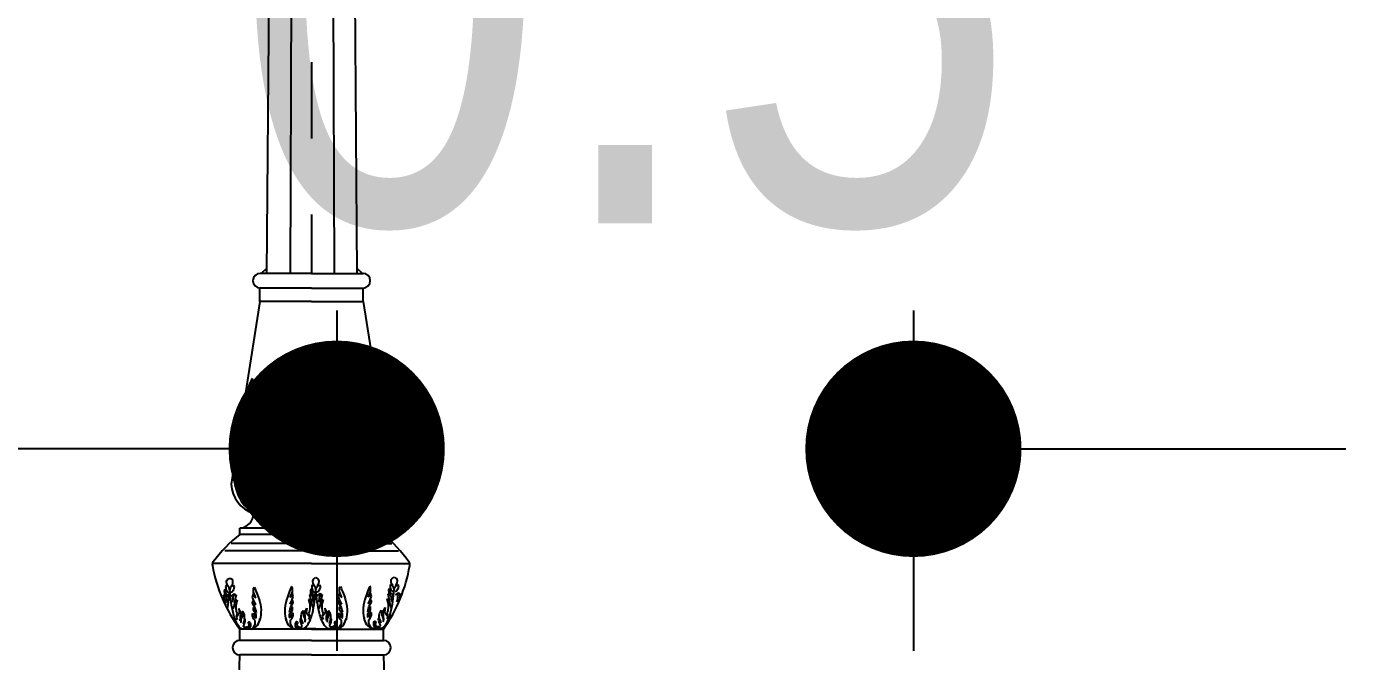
# Model space of a CAD drawing. Header units: metres. Extents: x 563371 to 571261, y 2062953 to 2068466.
# Drawn here: x 569044.029 to 569048.667, y 2065868.882 to 2065871.081 of the extents above; entities that cross this region are included whole.
import ezdxf

# ---------------------------------------------------------------- set-up
doc = ezdxf.new("R2010")
doc.units = ezdxf.units.M
doc.linetypes.add('CENTER2', pattern=[1.125, 0.75, -0.125, 0.125, -0.125])
doc.layers.get('0').update_dxf_attribs({"linetype": 'CONTINUOUS'})
doc.layers.get('DEFPOINTS').update_dxf_attribs({"linetype": 'CONTINUOUS'})
for name, color, linetype in [('Den', 7, 'CONTINUOUS'), ('ghichieudai', 7, 'CONTINUOUS'), ('MATCATDUONG', 8, 'CONTINUOUS')]:
    doc.layers.add(name, color=color, linetype=linetype)
doc.styles.add('ktcn', font='VHARIAL.ttf', dxfattribs={"width": 0.8})
doc.dimstyles.new('a', dxfattribs={"dimtxt": 1.75, "dimasz": 0.75, "dimexe": 0.7, "dimexo": 0, "dimgap": 0.75, "dimtad": 1, "dimzin": 0, "dimdsep": 46, "dimtxsty": 'ktcn', "dimblk": 'DOT', "dimcen": 0, "dimazin": 0, "dimtfac": 1, "dimtix": 1, "dimtofl": 0, "dimtmove": 0, "dimatfit": 3, "dimfxl": 1, "dimtolj": 1, "dimtzin": 0, "dimarcsym": 0})

# ---------------------------------------------------------------- blocks, each defined once
blk = doc.blocks.new('den2')
at = {"layer": 'Den', "color": 7}
for p, q in [((-0.451, 52.896), (-0.749, 18.16)), ((0.492, 52.861), (0.738, 18.16)), ((-0.005, 18.16), (-0.85, 18.16)), ((-0.748, 18.238), (-0.836, 18.16)), ((-0.005, 18.16), (0.84, 18.16)), ((0.738, 18.244), (0.834, 18.16)), ((-0.854, 17.696), (-0.854, 17.92)), ((0.844, 17.696), (0.844, 17.92)), ((-0.854, 17.696), (-1.328, 14.698)), ((0.844, 17.696), (1.317, 14.698)), ((-1.187, 13.873), (-1.187, 13.978)), ((1.177, 13.873), (1.177, 13.978)), ((-1.187, 12.133), (-1.187, 12.318)), ((1.177, 12.133), (1.177, 12.318))]:
    blk.add_line(p, q, dxfattribs=at)
at = {"layer": 'Den', "color": 8}
for p, q in [((-0.24, 52.868), (-0.359, 18.16)), ((0.227, 52.881), (0.365, 18.16)), ((-0.005, 17.92), (-0.854, 17.92)), ((-0.005, 17.92), (-0.85, 17.92)), ((-0.005, 17.92), (0.844, 17.92)), ((-0.005, 17.696), (-0.854, 17.696)), ((-0.005, 17.696), (0.844, 17.696)), ((-0.005, 14.22), (-0.963, 14.22)), ((-0.005, 14.22), (0.952, 14.22)), ((-0.005, 14.22), (0.952, 14.22)), ((-0.005, 13.978), (-1.187, 13.978)), ((-0.005, 13.873), (-1.187, 13.873)), ((-0.005, 13.978), (1.177, 13.978)), ((-0.005, 13.873), (1.177, 13.873)), ((-0.005, 13.723), (-1.326, 13.723)), ((-0.005, 13.723), (1.316, 13.723)), ((-0.005, 13.601), (-1.432, 13.601)), ((-0.005, 13.601), (1.421, 13.601)), ((-0.005, 13.398), (-1.636, 13.398)), ((-0.005, 13.398), (1.607, 13.398)), ((-1.41, 13.038), (-1.419, 13.015)), ((-1.419, 13.015), (-1.417, 13)), ((-1.417, 13), (-1.417, 12.984)), ((-1.417, 12.984), (-1.41, 12.965)), ((-1.389, 13.029), (-1.41, 13.038)), ((-1.403, 13.1), (-1.397, 13.117)), ((-1.397, 13.061), (-1.403, 13.1)), ((-1.397, 13.117), (-1.386, 13.134)), ((-1.375, 13.022), (-1.397, 13.061)), ((-1.375, 13.016), (-1.389, 13.029)), ((-1.386, 13.134), (-1.369, 13.145)), ((-1.36, 12.993), (-1.375, 13.016)), ((-1.369, 13.145), (-1.352, 13.156)), ((-1.35, 12.949), (-1.36, 12.993)), ((-1.35, 12.949), (-1.36, 12.993)), ((-1.35, 12.949), (-1.34, 12.993)), ((-1.35, 12.949), (-1.34, 12.993)), ((-1.331, 13.145), (-1.348, 13.156)), ((-1.34, 12.993), (-1.326, 13.016)), ((-1.314, 13.134), (-1.331, 13.145)), ((-1.326, 13.022), (-1.303, 13.061)), ((-1.326, 13.016), (-1.312, 13.029)), ((-1.326, 13.016), (-1.312, 13.029)), ((-1.303, 13.117), (-1.314, 13.134)), ((-1.312, 13.029), (-1.29, 13.038)), ((-1.312, 13.029), (-1.29, 13.038)), ((-1.298, 13.1), (-1.303, 13.117)), ((-1.303, 13.061), (-1.298, 13.1)), ((-1.29, 13.038), (-1.281, 13.015)), ((-1.29, 13.038), (-1.281, 13.015)), ((-1.283, 12.984), (-1.29, 12.965)), ((-1.281, 13.015), (-1.283, 13)), ((-1.281, 13.015), (-1.283, 13)), ((-1.283, 13), (-1.283, 12.984)), ((-0.963, 12.992), (-0.948, 13.008)), ((-0.963, 12.923), (-0.963, 12.992)), ((-0.948, 13.008), (-0.932, 12.977)), ((-0.337, 13.015), (-0.353, 12.984)), ((-0.322, 12.999), (-0.337, 13.015)), ((-0.322, 12.929), (-0.322, 12.999)), ((-0.015, 12.978), (-0.026, 12.95)), ((0.006, 13.044), (-0.003, 13.021)), ((-0.003, 13.021), (-0.001, 13.007)), ((-0.001, 13.007), (-0.001, 12.991)), ((-0.001, 12.991), (0.006, 12.971)), ((0.027, 13.035), (0.006, 13.044)), ((0.013, 13.107), (0.019, 13.124)), ((0.019, 13.068), (0.013, 13.107)), ((0.019, 13.124), (0.03, 13.141)), ((0.041, 13.028), (0.019, 13.068)), ((0.041, 13.023), (0.027, 13.035)), ((0.03, 13.141), (0.047, 13.152)), ((0.056, 13), (0.041, 13.023)), ((0.047, 13.152), (0.064, 13.163)), ((0.066, 12.956), (0.056, 13)), ((0.066, 12.956), (0.056, 13)), ((0.066, 12.956), (0.076, 13)), ((0.066, 12.956), (0.076, 13)), ((0.085, 13.152), (0.068, 13.163)), ((0.076, 13), (0.09, 13.023)), ((0.102, 13.141), (0.085, 13.152)), ((0.09, 13.028), (0.113, 13.068)), ((0.09, 13.023), (0.104, 13.035)), ((0.09, 13.023), (0.104, 13.035)), ((0.113, 13.124), (0.102, 13.141)), ((0.104, 13.035), (0.126, 13.044)), ((0.104, 13.035), (0.126, 13.044)), ((0.118, 13.107), (0.113, 13.124)), ((0.113, 13.068), (0.118, 13.107)), ((0.126, 13.044), (0.135, 13.021)), ((0.126, 13.044), (0.135, 13.021)), ((0.133, 12.991), (0.126, 12.971)), ((0.135, 13.021), (0.133, 13.007)), ((0.135, 13.021), (0.133, 13.007)), ((0.133, 13.007), (0.133, 12.991)), ((0.453, 12.999), (0.469, 13.015)), ((0.453, 12.929), (0.453, 12.999)), ((0.469, 13.015), (0.484, 12.984)), ((0.95, 13.022), (0.934, 12.991)), ((0.965, 13.006), (0.95, 13.022)), ((0.965, 12.936), (0.965, 13.006)), ((1.272, 12.985), (1.26, 12.957)), ((1.272, 12.979), (1.289, 12.912)), ((1.293, 13.051), (1.284, 13.028)), ((1.284, 13.028), (1.285, 13.014)), ((1.285, 13.014), (1.285, 12.998)), ((1.285, 12.998), (1.293, 12.978)), ((1.314, 13.042), (1.293, 13.051)), ((1.293, 12.978), (1.298, 12.966)), ((1.3, 13.114), (1.305, 13.131)), ((1.305, 13.075), (1.3, 13.114)), ((1.305, 13.131), (1.317, 13.148)), ((1.328, 13.035), (1.305, 13.075)), ((1.328, 13.03), (1.314, 13.042)), ((1.317, 13.148), (1.334, 13.159)), ((1.342, 13.007), (1.328, 13.03)), ((1.334, 13.159), (1.35, 13.17)), ((1.353, 12.963), (1.342, 13.007)), ((1.353, 12.963), (1.342, 13.007)), ((1.353, 12.963), (1.363, 13.007)), ((1.353, 12.963), (1.363, 13.007)), ((1.372, 13.159), (1.355, 13.17)), ((1.363, 13.007), (1.377, 13.03)), ((1.388, 13.148), (1.372, 13.159)), ((1.377, 13.035), (1.4, 13.075)), ((1.377, 13.03), (1.391, 13.042)), ((1.377, 13.03), (1.391, 13.042)), ((1.4, 13.131), (1.388, 13.148)), ((1.391, 13.042), (1.413, 13.051)), ((1.391, 13.042), (1.413, 13.051)), ((1.405, 13.114), (1.4, 13.131)), ((1.4, 13.075), (1.405, 13.114)), ((1.413, 12.978), (1.407, 12.966)), ((1.413, 13.051), (1.421, 13.028)), ((1.413, 13.051), (1.421, 13.028)), ((1.42, 12.998), (1.413, 12.978)), ((1.421, 13.028), (1.42, 13.014)), ((1.421, 13.028), (1.42, 13.014)), ((1.42, 13.014), (1.42, 12.998)), ((-1.454, 12.881), (-1.437, 12.808)), ((-1.437, 12.876), (-1.454, 12.881)), ((-1.431, 12.971), (-1.442, 12.943)), ((-1.442, 12.943), (-1.437, 12.898)), ((-1.437, 12.898), (-1.42, 12.87)), ((-1.437, 12.808), (-1.426, 12.752)), ((-1.431, 12.965), (-1.414, 12.898)), ((-1.42, 12.87), (-1.403, 12.842)), ((-1.414, 12.898), (-1.386, 12.876)), ((-1.41, 12.965), (-1.405, 12.952)), ((-1.405, 12.952), (-1.394, 12.936)), ((-1.403, 12.842), (-1.403, 12.797)), ((-1.403, 12.797), (-1.386, 12.752)), ((-1.394, 12.936), (-1.385, 12.926)), ((-1.386, 12.876), (-1.369, 12.853)), ((-1.385, 12.926), (-1.368, 12.917)), ((-1.315, 12.926), (-1.333, 12.917)), ((-1.314, 12.876), (-1.331, 12.853)), ((-1.306, 12.936), (-1.315, 12.926)), ((-1.286, 12.898), (-1.314, 12.876)), ((-1.298, 12.797), (-1.314, 12.752)), ((-1.296, 12.952), (-1.306, 12.936)), ((-1.281, 12.87), (-1.298, 12.842)), ((-1.298, 12.842), (-1.298, 12.797)), ((-1.29, 12.965), (-1.296, 12.952)), ((-1.264, 12.898), (-1.281, 12.87)), ((-1.264, 12.808), (-1.275, 12.752)), ((-1.264, 12.876), (-1.247, 12.881)), ((-1.247, 12.881), (-1.264, 12.808)), ((-1.258, 12.791), (-1.23, 12.797)), ((-1.23, 12.797), (-1.253, 12.718)), ((-0.979, 12.845), (-0.963, 12.892)), ((-0.955, 12.783), (-0.979, 12.845)), ((-0.979, 12.745), (-0.971, 12.783)), ((-0.971, 12.783), (-0.948, 12.737)), ((-0.924, 12.83), (-0.963, 12.923)), ((-0.963, 12.892), (-0.963, 12.9)), ((-0.963, 12.9), (-0.94, 12.845)), ((-0.924, 12.721), (-0.955, 12.783)), ((-0.94, 12.845), (-0.924, 12.83)), ((-0.36, 12.837), (-0.322, 12.929)), ((-0.345, 12.852), (-0.36, 12.837)), ((-0.36, 12.728), (-0.329, 12.79)), ((-0.322, 12.906), (-0.345, 12.852)), ((-0.314, 12.79), (-0.337, 12.744)), ((-0.329, 12.79), (-0.306, 12.852)), ((-0.322, 12.898), (-0.322, 12.906)), ((-0.306, 12.852), (-0.322, 12.898)), ((-0.306, 12.751), (-0.314, 12.79)), ((-0.054, 12.804), (-0.032, 12.725)), ((-0.026, 12.798), (-0.054, 12.804)), ((-0.038, 12.888), (-0.021, 12.815)), ((-0.021, 12.882), (-0.038, 12.888)), ((-0.026, 12.95), (-0.021, 12.905)), ((-0.021, 12.905), (-0.004, 12.877)), ((-0.021, 12.815), (-0.009, 12.759)), ((-0.015, 12.972), (0.002, 12.905)), ((-0.009, 12.759), (-0.004, 12.714)), ((-0.004, 12.877), (0.013, 12.848)), ((0.002, 12.905), (0.03, 12.882)), ((0.006, 12.971), (0.011, 12.959)), ((0.011, 12.959), (0.022, 12.943)), ((0.013, 12.848), (0.013, 12.804)), ((0.013, 12.804), (0.03, 12.759)), ((0.022, 12.943), (0.031, 12.932)), ((0.03, 12.882), (0.047, 12.86)), ((0.031, 12.932), (0.048, 12.923)), ((0.101, 12.932), (0.083, 12.923)), ((0.102, 12.882), (0.085, 12.86)), ((0.11, 12.943), (0.101, 12.932)), ((0.13, 12.905), (0.102, 12.882)), ((0.118, 12.804), (0.102, 12.759)), ((0.12, 12.959), (0.11, 12.943)), ((0.135, 12.877), (0.118, 12.848)), ((0.118, 12.848), (0.118, 12.804)), ((0.126, 12.971), (0.12, 12.959)), ((0.152, 12.905), (0.135, 12.877)), ((0.141, 12.759), (0.135, 12.714)), ((0.152, 12.815), (0.141, 12.759)), ((0.152, 12.882), (0.169, 12.888)), ((0.169, 12.888), (0.152, 12.815)), ((0.158, 12.798), (0.186, 12.804)), ((0.186, 12.804), (0.163, 12.725)), ((0.438, 12.852), (0.453, 12.898)), ((0.461, 12.79), (0.438, 12.852)), ((0.438, 12.751), (0.445, 12.79)), ((0.445, 12.79), (0.469, 12.744)), ((0.492, 12.837), (0.453, 12.929)), ((0.453, 12.898), (0.453, 12.906)), ((0.453, 12.906), (0.476, 12.852)), ((0.492, 12.728), (0.461, 12.79)), ((0.476, 12.852), (0.492, 12.837)), ((0.926, 12.844), (0.965, 12.936)), ((0.942, 12.859), (0.926, 12.844)), ((0.926, 12.735), (0.957, 12.797)), ((0.934, 12.681), (0.981, 12.758)), ((0.965, 12.913), (0.942, 12.859)), ((0.973, 12.797), (0.95, 12.751)), ((0.957, 12.797), (0.981, 12.859)), ((0.965, 12.905), (0.965, 12.913)), ((0.981, 12.859), (0.965, 12.905)), ((0.981, 12.758), (0.973, 12.797)), ((1.232, 12.811), (1.255, 12.732)), ((1.26, 12.805), (1.232, 12.811)), ((1.249, 12.895), (1.266, 12.822)), ((1.266, 12.889), (1.249, 12.895)), ((1.26, 12.957), (1.266, 12.912)), ((1.266, 12.912), (1.283, 12.884)), ((1.266, 12.822), (1.277, 12.766)), ((1.277, 12.766), (1.283, 12.721)), ((1.283, 12.884), (1.3, 12.855)), ((1.289, 12.912), (1.317, 12.889)), ((1.298, 12.966), (1.309, 12.95)), ((1.3, 12.855), (1.3, 12.811)), ((1.3, 12.811), (1.317, 12.766)), ((1.309, 12.95), (1.318, 12.939)), ((1.317, 12.889), (1.334, 12.867)), ((1.318, 12.939), (1.335, 12.93)), ((1.388, 12.939), (1.37, 12.93)), ((1.388, 12.889), (1.372, 12.867)), ((1.397, 12.95), (1.388, 12.939)), ((1.417, 12.912), (1.388, 12.889)), ((1.405, 12.811), (1.388, 12.766)), ((1.407, 12.966), (1.397, 12.95)), ((1.422, 12.884), (1.405, 12.855)), ((1.405, 12.855), (1.405, 12.811)), ((1.439, 12.912), (1.422, 12.884)), ((1.439, 12.889), (1.456, 12.895)), ((1.456, 12.895), (1.439, 12.822)), ((-1.426, 12.752), (-1.42, 12.707)), ((-1.281, 12.707), (-1.303, 12.651)), ((-1.275, 12.752), (-1.281, 12.707)), ((-1.253, 12.718), (-1.253, 12.662)), ((-1.253, 12.662), (-1.247, 12.606)), ((-1.247, 12.606), (-1.23, 12.572)), ((-1.23, 12.572), (-1.247, 12.527)), ((-1.219, 12.55), (-1.247, 12.51)), ((-1.191, 12.583), (-1.219, 12.55)), ((-1.168, 12.583), (-1.202, 12.656)), ((-1.202, 12.656), (-1.191, 12.583)), ((-1.174, 12.516), (-1.168, 12.583)), ((-1.164, 12.583), (-1.165, 12.609)), ((-1.164, 12.583), (-1.165, 12.609)), ((-1.161, 12.557), (-1.164, 12.583)), ((-1.161, 12.557), (-1.164, 12.583)), ((-1.153, 12.539), (-1.161, 12.557)), ((-1.153, 12.539), (-1.161, 12.557)), ((-1.15, 12.522), (-1.153, 12.539)), ((-1.15, 12.522), (-1.153, 12.539)), ((-1.146, 12.534), (-1.148, 12.524)), ((-1.146, 12.534), (-1.148, 12.524)), ((-1.144, 12.589), (-1.146, 12.574)), ((-1.144, 12.589), (-1.146, 12.574)), ((-1.146, 12.574), (-1.146, 12.554)), ((-1.146, 12.574), (-1.146, 12.554)), ((-1.146, 12.554), (-1.146, 12.534)), ((-1.146, 12.554), (-1.146, 12.534)), ((-1.141, 12.6), (-1.144, 12.589)), ((-1.141, 12.6), (-1.144, 12.589)), ((-1.139, 12.614), (-1.141, 12.6)), ((-1.139, 12.614), (-1.141, 12.6)), ((-1.13, 12.602), (-1.139, 12.614)), ((-1.13, 12.602), (-1.139, 12.614)), ((-1.123, 12.588), (-1.13, 12.602)), ((-1.123, 12.588), (-1.13, 12.602)), ((-1.11, 12.555), (-1.123, 12.588)), ((-1.11, 12.555), (-1.123, 12.588)), ((-1.106, 12.529), (-1.11, 12.555)), ((-1.106, 12.529), (-1.11, 12.555)), ((-0.932, 12.667), (-0.979, 12.745)), ((-0.979, 12.536), (-0.979, 12.574)), ((-0.979, 12.574), (-0.955, 12.567)), ((-0.955, 12.481), (-0.979, 12.536)), ((-0.963, 12.621), (-0.963, 12.675)), ((-0.963, 12.675), (-0.932, 12.644)), ((-0.917, 12.559), (-0.963, 12.621)), ((-0.955, 12.567), (-0.94, 12.52)), ((-0.948, 12.737), (-0.924, 12.721)), ((-0.917, 12.59), (-0.932, 12.667)), ((-0.932, 12.644), (-0.924, 12.621)), ((-0.924, 12.621), (-0.917, 12.59)), ((-0.917, 12.505), (-0.917, 12.559)), ((-0.368, 12.597), (-0.353, 12.674)), ((-0.36, 12.628), (-0.368, 12.597)), ((-0.368, 12.566), (-0.322, 12.628)), ((-0.368, 12.511), (-0.368, 12.566)), ((-0.337, 12.744), (-0.36, 12.728)), ((-0.353, 12.651), (-0.36, 12.628)), ((-0.353, 12.674), (-0.306, 12.751)), ((-0.322, 12.682), (-0.353, 12.651)), ((-0.329, 12.573), (-0.345, 12.527)), ((-0.306, 12.581), (-0.329, 12.573)), ((-0.329, 12.488), (-0.306, 12.542)), ((-0.322, 12.628), (-0.322, 12.682)), ((-0.306, 12.542), (-0.306, 12.581)), ((-0.178, 12.535), (-0.174, 12.562)), ((-0.178, 12.51), (-0.178, 12.535)), ((-0.174, 12.562), (-0.162, 12.594)), ((-0.162, 12.594), (-0.155, 12.608)), ((-0.155, 12.608), (-0.146, 12.621)), ((-0.146, 12.621), (-0.143, 12.607)), ((-0.143, 12.607), (-0.14, 12.596)), ((-0.14, 12.596), (-0.139, 12.58)), ((-0.139, 12.58), (-0.139, 12.561)), ((-0.139, 12.561), (-0.139, 12.541)), ((-0.139, 12.541), (-0.136, 12.531)), ((-0.135, 12.528), (-0.132, 12.545)), ((-0.132, 12.545), (-0.124, 12.563)), ((-0.124, 12.563), (-0.121, 12.59)), ((-0.121, 12.59), (-0.119, 12.615)), ((-0.116, 12.59), (-0.083, 12.663)), ((-0.111, 12.523), (-0.116, 12.59)), ((-0.083, 12.663), (-0.094, 12.59)), ((-0.094, 12.59), (-0.066, 12.556)), ((-0.066, 12.556), (-0.038, 12.517)), ((-0.038, 12.613), (-0.054, 12.579)), ((-0.054, 12.579), (-0.038, 12.534)), ((-0.032, 12.669), (-0.038, 12.613)), ((-0.032, 12.725), (-0.032, 12.669)), ((-0.004, 12.714), (0.019, 12.657)), ((0.135, 12.714), (0.113, 12.657)), ((0.163, 12.725), (0.163, 12.669)), ((0.163, 12.669), (0.169, 12.613)), ((0.169, 12.613), (0.186, 12.579)), ((0.186, 12.579), (0.169, 12.534)), ((0.197, 12.556), (0.169, 12.517)), ((0.225, 12.59), (0.197, 12.556)), ((0.248, 12.59), (0.214, 12.663)), ((0.214, 12.663), (0.225, 12.59)), ((0.242, 12.523), (0.248, 12.59)), ((0.252, 12.59), (0.251, 12.615)), ((0.252, 12.59), (0.251, 12.615)), ((0.255, 12.563), (0.252, 12.59)), ((0.255, 12.563), (0.252, 12.59)), ((0.263, 12.545), (0.255, 12.563)), ((0.263, 12.545), (0.255, 12.563)), ((0.266, 12.528), (0.263, 12.545)), ((0.266, 12.528), (0.263, 12.545)), ((0.271, 12.541), (0.268, 12.531)), ((0.271, 12.541), (0.268, 12.531)), ((0.272, 12.596), (0.271, 12.58)), ((0.272, 12.596), (0.271, 12.58)), ((0.271, 12.58), (0.271, 12.561)), ((0.271, 12.58), (0.271, 12.561)), ((0.271, 12.561), (0.271, 12.541)), ((0.271, 12.561), (0.271, 12.541)), ((0.275, 12.607), (0.272, 12.596)), ((0.275, 12.607), (0.272, 12.596)), ((0.278, 12.621), (0.275, 12.607)), ((0.278, 12.621), (0.275, 12.607)), ((0.286, 12.608), (0.278, 12.621)), ((0.286, 12.608), (0.278, 12.621)), ((0.293, 12.594), (0.286, 12.608)), ((0.293, 12.594), (0.286, 12.608)), ((0.306, 12.562), (0.293, 12.594)), ((0.306, 12.562), (0.293, 12.594)), ((0.31, 12.535), (0.306, 12.562)), ((0.31, 12.535), (0.306, 12.562)), ((0.31, 12.51), (0.31, 12.535)), ((0.31, 12.51), (0.31, 12.535)), ((0.484, 12.674), (0.438, 12.751)), ((0.438, 12.542), (0.438, 12.581)), ((0.438, 12.581), (0.461, 12.573)), ((0.461, 12.488), (0.438, 12.542)), ((0.453, 12.628), (0.453, 12.682)), ((0.453, 12.682), (0.484, 12.651)), ((0.5, 12.566), (0.453, 12.628)), ((0.461, 12.573), (0.476, 12.527)), ((0.469, 12.744), (0.492, 12.728)), ((0.5, 12.597), (0.484, 12.674)), ((0.484, 12.651), (0.492, 12.628)), ((0.492, 12.628), (0.5, 12.597)), ((0.5, 12.511), (0.5, 12.566)), ((0.919, 12.604), (0.934, 12.681)), ((0.926, 12.635), (0.919, 12.604)), ((0.919, 12.573), (0.965, 12.635)), ((0.919, 12.518), (0.919, 12.573)), ((0.95, 12.751), (0.926, 12.735)), ((0.934, 12.658), (0.926, 12.635)), ((0.942, 12.534), (0.926, 12.511)), ((0.965, 12.689), (0.934, 12.658)), ((0.957, 12.58), (0.942, 12.534)), ((0.981, 12.588), (0.957, 12.58)), ((0.957, 12.495), (0.981, 12.549)), ((0.965, 12.635), (0.965, 12.689)), ((0.981, 12.549), (0.981, 12.588)), ((1.108, 12.542), (1.113, 12.569)), ((1.108, 12.517), (1.108, 12.542)), ((1.113, 12.569), (1.125, 12.601)), ((1.125, 12.601), (1.132, 12.615)), ((1.132, 12.615), (1.141, 12.628)), ((1.141, 12.628), (1.144, 12.614)), ((1.144, 12.614), (1.146, 12.603)), ((1.146, 12.603), (1.148, 12.587)), ((1.148, 12.587), (1.148, 12.568)), ((1.148, 12.568), (1.148, 12.548)), ((1.148, 12.548), (1.151, 12.538)), ((1.151, 12.538), (1.153, 12.528)), ((1.152, 12.535), (1.155, 12.552)), ((1.155, 12.552), (1.163, 12.57)), ((1.163, 12.57), (1.166, 12.597)), ((1.166, 12.597), (1.167, 12.622)), ((1.171, 12.597), (1.204, 12.67)), ((1.176, 12.53), (1.171, 12.597)), ((1.204, 12.67), (1.193, 12.597)), ((1.193, 12.597), (1.221, 12.563)), ((1.221, 12.563), (1.249, 12.524)), ((1.249, 12.62), (1.232, 12.586)), ((1.232, 12.586), (1.249, 12.541)), ((1.255, 12.676), (1.249, 12.62)), ((1.255, 12.732), (1.255, 12.676)), ((1.283, 12.721), (1.305, 12.665)), ((-1.247, 12.51), (-1.23, 12.471)), ((-0.005, 12.318), (-1.187, 12.318)), ((-1.18, 12.454), (-1.174, 12.516)), ((-1.165, 12.482), (-1.168, 12.474)), ((-1.165, 12.482), (-1.168, 12.474)), ((-1.168, 12.474), (-1.168, 12.457)), ((-1.168, 12.474), (-1.168, 12.457)), ((-1.168, 12.457), (-1.168, 12.453)), ((-1.168, 12.457), (-1.168, 12.453)), ((-1.168, 12.453), (-1.168, 12.439)), ((-1.168, 12.453), (-1.168, 12.439)), ((-1.168, 12.439), (-1.168, 12.433)), ((-1.168, 12.439), (-1.168, 12.433)), ((-1.168, 12.433), (-1.165, 12.422)), ((-1.168, 12.433), (-1.165, 12.422)), ((-1.162, 12.491), (-1.165, 12.482)), ((-1.162, 12.491), (-1.165, 12.482)), ((-1.157, 12.502), (-1.162, 12.491)), ((-1.157, 12.502), (-1.162, 12.491)), ((-1.151, 12.515), (-1.157, 12.502)), ((-1.151, 12.515), (-1.157, 12.502)), ((-1.148, 12.524), (-1.151, 12.515)), ((-1.148, 12.524), (-1.151, 12.515)), ((-1.127, 12.417), (-1.13, 12.4)), ((-1.124, 12.429), (-1.127, 12.417)), ((-1.124, 12.429), (-1.127, 12.417)), ((-1.116, 12.456), (-1.124, 12.429)), ((-1.116, 12.456), (-1.124, 12.429)), ((-1.123, 12.369), (-1.12, 12.379)), ((-1.123, 12.359), (-1.123, 12.369)), ((-1.113, 12.349), (-1.123, 12.359)), ((-1.12, 12.379), (-1.116, 12.387)), ((-1.108, 12.48), (-1.116, 12.456)), ((-1.108, 12.48), (-1.116, 12.456)), ((-1.116, 12.387), (-1.112, 12.395)), ((-1.099, 12.344), (-1.113, 12.349)), ((-1.112, 12.395), (-1.106, 12.407)), ((-1.108, 12.48), (-1.106, 12.503)), ((-1.108, 12.48), (-1.106, 12.503)), ((-1.098, 12.487), (-1.108, 12.48)), ((-1.098, 12.487), (-1.108, 12.48)), ((-1.106, 12.503), (-1.106, 12.529)), ((-1.106, 12.503), (-1.106, 12.529)), ((-1.106, 12.407), (-1.102, 12.424)), ((-1.102, 12.424), (-1.098, 12.442)), ((-1.102, 12.424), (-1.098, 12.442)), ((-1.095, 12.48), (-1.098, 12.487)), ((-1.095, 12.48), (-1.098, 12.487)), ((-1.098, 12.442), (-1.095, 12.47)), ((-1.098, 12.442), (-1.095, 12.47)), ((-1.095, 12.47), (-1.095, 12.48)), ((-1.095, 12.47), (-1.095, 12.48)), ((-0.979, 12.319), (-0.932, 12.396)), ((-0.932, 12.458), (-0.955, 12.481)), ((-0.94, 12.52), (-0.924, 12.497)), ((-0.932, 12.427), (-0.932, 12.458)), ((-0.932, 12.396), (-0.932, 12.427)), ((-0.924, 12.497), (-0.917, 12.505)), ((-0.36, 12.504), (-0.368, 12.511)), ((-0.345, 12.527), (-0.36, 12.504)), ((-0.353, 12.465), (-0.329, 12.488)), ((-0.353, 12.434), (-0.353, 12.465)), ((-0.353, 12.403), (-0.353, 12.434)), ((-0.306, 12.326), (-0.353, 12.403)), ((0.066, 12.321), (-0.293, 12.321)), ((-0.19, 12.486), (-0.187, 12.493)), ((-0.19, 12.476), (-0.19, 12.486)), ((-0.187, 12.448), (-0.19, 12.476)), ((-0.187, 12.493), (-0.177, 12.486)), ((-0.183, 12.43), (-0.187, 12.448)), ((-0.185, 12.351), (-0.171, 12.356)), ((-0.178, 12.413), (-0.183, 12.43)), ((-0.177, 12.486), (-0.178, 12.51)), ((-0.173, 12.402), (-0.178, 12.413)), ((-0.177, 12.486), (-0.169, 12.462)), ((-0.169, 12.394), (-0.173, 12.402)), ((-0.171, 12.356), (-0.162, 12.366)), ((-0.169, 12.462), (-0.16, 12.436)), ((-0.164, 12.385), (-0.169, 12.394)), ((-0.162, 12.375), (-0.164, 12.385)), ((-0.162, 12.366), (-0.162, 12.375)), ((-0.16, 12.436), (-0.157, 12.423)), ((-0.157, 12.423), (-0.155, 12.406)), ((-0.136, 12.531), (-0.133, 12.521)), ((-0.133, 12.521), (-0.128, 12.509)), ((-0.128, 12.509), (-0.122, 12.497)), ((-0.122, 12.497), (-0.119, 12.489)), ((-0.119, 12.489), (-0.117, 12.481)), ((-0.117, 12.44), (-0.119, 12.429)), ((-0.117, 12.481), (-0.117, 12.464)), ((-0.117, 12.464), (-0.117, 12.46)), ((-0.117, 12.46), (-0.117, 12.446)), ((-0.117, 12.446), (-0.117, 12.44)), ((-0.105, 12.461), (-0.111, 12.523)), ((-0.038, 12.517), (-0.054, 12.478)), ((-0.005, 12.318), (1.177, 12.318)), ((0.066, 12.321), (0.425, 12.321)), ((0.066, 12.321), (0.425, 12.321)), ((0.169, 12.517), (0.186, 12.478)), ((0.237, 12.461), (0.242, 12.523)), ((0.251, 12.489), (0.248, 12.481)), ((0.251, 12.489), (0.248, 12.481)), ((0.248, 12.481), (0.248, 12.464)), ((0.248, 12.481), (0.248, 12.464)), ((0.248, 12.464), (0.248, 12.46)), ((0.248, 12.464), (0.248, 12.46)), ((0.248, 12.46), (0.248, 12.446)), ((0.248, 12.46), (0.248, 12.446)), ((0.248, 12.446), (0.248, 12.44)), ((0.248, 12.446), (0.248, 12.44)), ((0.248, 12.44), (0.251, 12.429)), ((0.248, 12.44), (0.251, 12.429)), ((0.254, 12.497), (0.251, 12.489)), ((0.254, 12.497), (0.251, 12.489)), ((0.259, 12.509), (0.254, 12.497)), ((0.259, 12.509), (0.254, 12.497)), ((0.265, 12.521), (0.259, 12.509)), ((0.265, 12.521), (0.259, 12.509)), ((0.268, 12.531), (0.265, 12.521)), ((0.268, 12.531), (0.265, 12.521)), ((0.289, 12.423), (0.286, 12.406)), ((0.292, 12.436), (0.289, 12.423)), ((0.292, 12.436), (0.289, 12.423)), ((0.3, 12.462), (0.292, 12.436)), ((0.3, 12.462), (0.292, 12.436)), ((0.293, 12.375), (0.296, 12.385)), ((0.293, 12.366), (0.293, 12.375)), ((0.303, 12.356), (0.293, 12.366)), ((0.296, 12.385), (0.3, 12.394)), ((0.308, 12.486), (0.3, 12.462)), ((0.308, 12.486), (0.3, 12.462)), ((0.3, 12.394), (0.304, 12.402)), ((0.317, 12.351), (0.303, 12.356)), ((0.304, 12.402), (0.31, 12.413)), ((0.308, 12.486), (0.31, 12.51)), ((0.308, 12.486), (0.31, 12.51)), ((0.318, 12.493), (0.308, 12.486)), ((0.318, 12.493), (0.308, 12.486)), ((0.31, 12.413), (0.314, 12.43)), ((0.314, 12.43), (0.318, 12.448)), ((0.314, 12.43), (0.318, 12.448)), ((0.321, 12.486), (0.318, 12.493)), ((0.321, 12.486), (0.318, 12.493)), ((0.318, 12.448), (0.321, 12.476)), ((0.318, 12.448), (0.321, 12.476)), ((0.321, 12.476), (0.321, 12.486)), ((0.321, 12.476), (0.321, 12.486)), ((0.438, 12.326), (0.484, 12.403)), ((0.484, 12.465), (0.461, 12.488)), ((0.476, 12.527), (0.492, 12.504)), ((0.484, 12.434), (0.484, 12.465)), ((0.484, 12.403), (0.484, 12.434)), ((0.492, 12.504), (0.5, 12.511)), ((0.926, 12.511), (0.919, 12.518)), ((0.934, 12.472), (0.957, 12.495)), ((0.934, 12.441), (0.934, 12.472)), ((0.934, 12.41), (0.934, 12.441)), ((0.981, 12.333), (0.934, 12.41)), ((1.183, 12.328), (0.993, 12.328)), ((1.097, 12.493), (1.1, 12.5)), ((1.097, 12.483), (1.097, 12.493)), ((1.1, 12.455), (1.097, 12.483)), ((1.1, 12.5), (1.11, 12.493)), ((1.104, 12.437), (1.1, 12.455)), ((1.102, 12.358), (1.115, 12.363)), ((1.108, 12.42), (1.104, 12.437)), ((1.11, 12.493), (1.108, 12.517)), ((1.114, 12.409), (1.108, 12.42)), ((1.11, 12.493), (1.118, 12.469)), ((1.118, 12.401), (1.114, 12.409)), ((1.115, 12.363), (1.125, 12.373)), ((1.118, 12.469), (1.127, 12.443)), ((1.123, 12.392), (1.118, 12.401)), ((1.125, 12.383), (1.123, 12.392)), ((1.125, 12.373), (1.125, 12.383)), ((1.127, 12.443), (1.13, 12.43)), ((1.13, 12.43), (1.132, 12.413)), ((1.153, 12.528), (1.159, 12.516)), ((1.159, 12.516), (1.165, 12.505)), ((1.165, 12.505), (1.167, 12.496)), ((1.167, 12.496), (1.17, 12.488)), ((1.17, 12.447), (1.167, 12.436)), ((1.17, 12.488), (1.17, 12.471)), ((1.17, 12.471), (1.17, 12.467)), ((1.17, 12.467), (1.17, 12.453)), ((1.17, 12.453), (1.17, 12.447)), ((1.182, 12.468), (1.176, 12.53)), ((1.249, 12.524), (1.232, 12.485)), ((-0.005, 12.133), (-1.187, 12.133)), ((-0.005, 12.133), (1.177, 12.133)), ((-0.005, 11.893), (-1.187, 11.893)), ((-0.005, 11.893), (1.177, 11.893))]:
    blk.add_line(p, q, dxfattribs=at)
at = {"layer": 'Den', "color": 5, "linetype": 'CENTER2', "ltscale": 10}
blk.add_line((-0.004, 52.878), (-0.006, 18.16), dxfattribs=at)
at = {"layer": 'Den', "color": 7}
for centre, radius, start, end in [((-0.85, 18.04), 0.12, 90, 270), ((0.84, 18.04), 0.12, 270, 90), ((-0.799, 14.723), 0.529, 182.7361, 251.9742), ((0.789, 14.723), 0.529, 288.0258, 357.2639), ((-1.197, 14.211), 0.234, 272.3234, 2.074), ((1.186, 14.211), 0.234, 177.926, 267.6766), ((0.498, 11.812), 2.663, 129.2632, 142.8329), ((-0.478, 11.929), 2.554, 35.7426, 49.6006), ((0.934, 13.851), 2.617, 190.7392, 215.8606), ((-0.848, 13.765), 2.488, 324.4578, 350.7223), ((-1.187, 12.013), 0.12, 90, 270), ((1.177, 12.013), 0.12, 270, 90), ((-23.369, 12.223), 22.185, 343.003, 359.1471), ((23.359, 12.223), 22.185, 180.8529, 196.997)]:
    blk.add_arc(centre, radius, start, end, dxfattribs=at)
at = {"layer": 'Den', "color": 8}
for centre, radius, start, end in [((0.361, 15.689), 1.532, 151.0141, 162.13), ((-0.237, 16.146), 0.795, 158.9473, 187.5671), ((-1.357, 16.123), 2.363, 357.6044, 7.11), ((-0.389, 15.366), 0.751, 133.7354, 163.7783), ((-2.198, 15.938), 1.178, 350.7904, 5.0433), ((-1.614, 15.782), 0.717, 330.204, 10.2208), ((0.601, 15.849), 0.915, 174.0376, 188.402), ((-0.385, 15.674), 0.28, 358.5171, 74.2954), ((0.414, 15.674), 0.28, 105.7046, 181.4829), ((-0.572, 15.849), 0.915, 351.598, 5.9624), ((1.643, 15.782), 0.717, 169.7792, 209.796), ((0.418, 15.366), 0.751, 16.2217, 46.2646), ((1.4, 15.968), 0.4, 171.9075, 213.1477), ((-0.047, 15.543), 0.344, 166.5414, 217.9278), ((-0.432, 15.378), 0.25, 4.9041, 78.5629), ((0.394, 15.86), 0.712, 191.681, 206.1964), ((0.461, 15.378), 0.25, 101.4371, 175.0959), ((-0.365, 15.86), 0.712, 333.8036, 348.319), ((0.076, 15.543), 0.344, 322.0722, 13.4586), ((-0.685, 15.165), 0.403, 102.7156, 153.7404), ((-1.093, 15.518), 0.322, 308.6914, 7.1951), ((1.122, 15.518), 0.322, 172.8049, 231.3086), ((0.714, 15.165), 0.403, 26.2596, 77.2844), ((-0.695, 14.992), 0.337, 125.5722, 160.074), ((-0.761, 15.12), 0.196, 77.743, 131.6503), ((-0.954, 15.3), 0.234, 290.768, 2.8036), ((-0.076, 15.356), 0.38, 176.4046, 219.414), ((-0.46, 15.149), 0.23, 17.6374, 88.6668), ((0.489, 15.149), 0.23, 91.3332, 162.3626), ((0.105, 15.356), 0.38, 320.586, 3.5954), ((0.983, 15.3), 0.234, 177.1964, 249.232), ((0.79, 15.12), 0.196, 48.3497, 102.257), ((0.724, 14.992), 0.337, 19.926, 54.4278), ((-0.782, 14.785), 0.23, 118.0463, 167.0911), ((-0.82, 14.944), 0.146, 67.7783, 137.0148), ((-0.843, 14.921), 0.082, 357.4618, 125.2656), ((-0.816, 14.95), 0.14, 11.9811, 68.3401), ((-0.816, 14.95), 0.14, 11.9811, 68.3401), ((-0.446, 14.963), 0.147, 118.2329, 174.5919), ((-0.442, 14.958), 0.154, 49.5582, 118.7947), ((-0.415, 14.936), 0.0862, 61.3074, 189.1112), ((-0.462, 14.787), 0.242, 19.4819, 68.5267), ((-0.867, 14.617), 0.704, 31.9376, 44.9931), ((0.491, 14.787), 0.242, 111.4733, 160.5181), ((0.896, 14.617), 0.704, 135.0069, 148.0624), ((0.471, 14.958), 0.154, 61.2053, 130.4418), ((0.444, 14.936), 0.0862, 350.8888, 118.6926), ((0.475, 14.963), 0.147, 5.4081, 61.7671), ((0.845, 14.95), 0.14, 111.6599, 168.0189), ((0.845, 14.95), 0.14, 111.6599, 168.0189), ((0.872, 14.921), 0.082, 54.7344, 182.5382), ((0.849, 14.944), 0.146, 42.9852, 112.2217), ((0.811, 14.785), 0.23, 12.9089, 61.9537), ((-0.693, 14.729), 0.411, 175.192, 223.3153), ((-0.505, 14.72), 0.515, 166.9535, 197.5306), ((-0.683, 14.698), 0.268, 163.6762, 238.7056), ((-0.83, 14.742), 0.114, 94.9061, 164.0131), ((-0.828, 14.784), 0.0732, 13.0849, 99.5678), ((-0.414, 14.791), 0.0768, 87.0051, 173.4881), ((-0.407, 14.747), 0.12, 22.5599, 91.6669), ((-0.554, 14.684), 0.281, 307.8674, 22.8968), ((-0.743, 14.686), 0.54, 349.0424, 19.6195), ((0.772, 14.686), 0.54, 160.3805, 190.9576), ((0.583, 14.684), 0.281, 157.1032, 232.1326), ((0.435, 14.747), 0.12, 88.3331, 157.4401), ((0.443, 14.791), 0.0768, 6.5119, 92.9949), ((0.857, 14.784), 0.0732, 80.4322, 166.9151), ((0.712, 14.698), 0.268, 301.2944, 16.3238), ((0.859, 14.742), 0.114, 15.9869, 85.0939), ((0.721, 14.729), 0.411, 316.6847, 4.808), ((0.534, 14.72), 0.515, 342.4694, 13.0465), ((-0.776, 14.641), 0.232, 198.9169, 253.3895), ((-0.727, 14.436), 0.101, 29.8809, 160.8842), ((-0.478, 14.416), 0.106, 25.6887, 156.692), ((-0.451, 14.635), 0.243, 293.1835, 347.6561), ((0.48, 14.635), 0.243, 192.3439, 246.8165), ((0.507, 14.416), 0.106, 23.308, 154.3113), ((0.756, 14.436), 0.101, 19.1158, 150.1191), ((0.805, 14.641), 0.232, 286.6105, 341.0831), ((-0.788, 14.667), 0.3, 227.2398, 265.5721), ((-0.74, 14.451), 0.0845, 167.7566, 264.8099), ((-0.796, 14.409), 0.175, 284.404, 26.2385), ((-0.747, 14.432), 0.0642, 269.8464, 354.8546), ((-0.713, 14.432), 0.0304, 347.338, 142.8713), ((-0.402, 14.396), 0.184, 160.3345, 262.1689), ((-0.492, 14.411), 0.0319, 43.7017, 199.235), ((-0.456, 14.414), 0.0674, 191.7184, 276.7265), ((-0.466, 14.434), 0.0887, 281.763, 18.8164), ((-0.339, 14.596), 0.392, 256.9616, 334.331), ((0.368, 14.596), 0.392, 205.669, 283.0384), ((0.495, 14.434), 0.0887, 161.1836, 258.237), ((0.431, 14.396), 0.184, 277.8311, 19.6655), ((0.485, 14.414), 0.0674, 263.2735, 348.2816), ((0.521, 14.411), 0.0319, 340.765, 136.2983), ((0.825, 14.409), 0.175, 153.7615, 255.596), ((0.742, 14.432), 0.0304, 37.1287, 192.662), ((0.776, 14.432), 0.0642, 185.1454, 270.1536), ((0.769, 14.451), 0.0845, 275.1901, 12.2434), ((0.817, 14.667), 0.3, 274.4279, 312.7602), ((-0.863, 14.489), 0.273, 231.5883, 293.8669), ((0.892, 14.489), 0.273, 246.1331, 308.4117), ((-1.574, 13.379), 0.0651, 139.9534, 193.4271), ((1.544, 13.379), 0.0651, 346.5729, 40.0466), ((-1.053, 12.503), 0.198, 288.0258, 357.2639), ((-0.232, 12.509), 0.198, 182.7361, 251.9742), ((0.363, 12.509), 0.198, 288.0258, 357.2639), ((1.055, 12.516), 0.198, 182.7361, 251.9742)]:
    blk.add_arc(centre, radius, start, end, dxfattribs=at)
at = {"layer": 'Den', "color": 8, "linetype": 'Continuous', "ltscale": 0.5}
for points in [[(-0.371, 15.606), (-0.384, 16.528), (-0.359, 16.589), (-0.285, 16.589), (-0.248, 16.454), (-0.224, 16.221), (-0.199, 15.889)], [(0.391, 15.606), (0.404, 16.528), (0.379, 16.589), (0.305, 16.589), (0.268, 16.454), (0.244, 16.221), (0.219, 15.889)]]:
    blk.add_spline(points, degree=3, dxfattribs=at)
at = {"layer": 'Den', "color": 8}
for points in [[(-0.369, 14.214), (-0.244, 14.249), (-0.148, 14.308), (-0.08, 14.408), (-0.064, 14.541), (-0.058, 14.712), (-0.055, 14.846), (-0.049, 15.071), (-0.035, 15.283), (-0.034, 15.507), (-0.034, 15.659), (-0.028, 15.945), (-0.022, 16.102), (-0.016, 16.394)], [(0.014, 16.432), (-0.039, 16.361), (-0.084, 16.287), (-0.136, 16.179), (-0.163, 16.053), (-0.147, 15.833), (-0.144, 15.818)], [(0.014, 16.432), (0.068, 16.361), (0.113, 16.287), (0.165, 16.179), (0.192, 16.053), (0.176, 15.833), (0.173, 15.818)], [(0.398, 14.214), (0.273, 14.249), (0.177, 14.308), (0.109, 14.408), (0.093, 14.541), (0.087, 14.712), (0.084, 14.846), (0.078, 15.071), (0.064, 15.283), (0.063, 15.507), (0.063, 15.659), (0.057, 15.945), (0.051, 16.102), (0.045, 16.394)], [(0.987, 16.416), (1.008, 16.4), (1.06, 16.32), (1.064, 16.314)], [(-0.279, 15.865), (-0.211, 15.786), (-0.172, 15.678), (-0.138, 15.577), (-0.11, 15.492), (-0.087, 15.39), (-0.076, 15.305), (-0.076, 15.204)], [(0.308, 15.865), (0.24, 15.786), (0.201, 15.678), (0.167, 15.577), (0.139, 15.492), (0.116, 15.39), (0.105, 15.305), (0.105, 15.204)], [(-0.946, 15.799), (-0.974, 15.713), (-1.027, 15.599), (-1.083, 15.481), (-1.142, 15.359), (-1.19, 15.225), (-1.223, 15.058), (-1.235, 14.893), (-1.219, 14.755), (-1.196, 14.642), (-1.14, 14.495), (-1.062, 14.375), (-0.944, 14.294), (-0.788, 14.282), (-0.712, 14.326)], [(0.975, 15.799), (1.003, 15.713), (1.056, 15.599), (1.112, 15.481), (1.171, 15.359), (1.219, 15.225), (1.252, 15.058), (1.264, 14.893), (1.248, 14.755), (1.225, 14.642), (1.169, 14.495), (1.091, 14.375), (0.973, 14.294), (0.817, 14.282), (0.741, 14.326)], [(-0.84, 15.487), (-0.907, 15.406), (-0.959, 15.338), (-1.02, 15.264), (-1.064, 15.193), (-1.103, 15.109), (-1.145, 14.992), (-1.158, 14.89), (-1.16, 14.789), (-1.148, 14.686), (-1.13, 14.587), (-1.095, 14.497), (-1.037, 14.417), (-0.965, 14.356), (-0.896, 14.325), (-0.837, 14.32), (-0.781, 14.332)], [(-0.308, 15.503), (-0.268, 15.447), (-0.228, 15.379), (-0.203, 15.321), (-0.185, 15.267), (-0.166, 15.213), (-0.145, 15.149), (-0.129, 15.097), (-0.112, 15.029), (-0.108, 14.95), (-0.106, 14.85), (-0.108, 14.741), (-0.114, 14.652), (-0.128, 14.566), (-0.148, 14.479), (-0.184, 14.405), (-0.24, 14.354), (-0.294, 14.325), (-0.363, 14.298), (-0.443, 14.293), (-0.502, 14.321)], [(0.337, 15.503), (0.297, 15.447), (0.257, 15.379), (0.232, 15.321), (0.214, 15.267), (0.195, 15.213), (0.174, 15.149), (0.158, 15.097), (0.141, 15.029), (0.137, 14.95), (0.135, 14.85), (0.137, 14.741), (0.143, 14.652), (0.157, 14.566), (0.177, 14.479), (0.213, 14.405), (0.269, 14.354), (0.322, 14.325), (0.392, 14.298), (0.472, 14.293), (0.531, 14.321)], [(0.869, 15.487), (0.936, 15.406), (0.988, 15.338), (1.049, 15.264), (1.093, 15.193), (1.132, 15.109), (1.174, 14.992), (1.187, 14.89), (1.189, 14.789), (1.177, 14.686), (1.159, 14.587), (1.124, 14.497), (1.066, 14.417), (0.994, 14.356), (0.925, 14.325), (0.866, 14.32), (0.81, 14.332)], [(-1.103, 14.763), (-1.09, 14.839), (-1.063, 14.943), (-1.013, 15.029), (-0.943, 15.113), (-0.881, 15.173), (-0.801, 15.241)], [(-0.397, 15.299), (-0.368, 15.258), (-0.331, 15.208), (-0.281, 15.15), (-0.248, 15.088), (-0.215, 15.013), (-0.186, 14.939), (-0.173, 14.868), (-0.165, 14.785), (-0.165, 14.719), (-0.171, 14.636), (-0.186, 14.566), (-0.216, 14.484), (-0.245, 14.44), (-0.272, 14.414), (-0.302, 14.39), (-0.352, 14.367)], [(0.426, 15.299), (0.397, 15.258), (0.36, 15.208), (0.31, 15.15), (0.277, 15.088), (0.244, 15.013), (0.215, 14.939), (0.202, 14.868), (0.194, 14.785), (0.194, 14.719), (0.2, 14.636), (0.215, 14.566), (0.245, 14.484), (0.274, 14.44), (0.301, 14.414), (0.331, 14.39), (0.381, 14.367)], [(1.132, 14.763), (1.119, 14.839), (1.092, 14.943), (1.042, 15.029), (0.972, 15.113), (0.91, 15.173), (0.83, 15.241)], [(-0.679, 14.979), (-0.682, 14.909), (-0.756, 14.8)], [(-0.593, 14.976), (-0.581, 14.904), (-0.49, 14.799)], [(0.622, 14.976), (0.61, 14.904), (0.519, 14.799)], [(0.708, 14.979), (0.711, 14.909), (0.785, 14.8)], [(-0.35, 12.985), (-0.446, 12.608), (-0.428, 12.458)], [(0.483, 12.979), (0.579, 12.644), (0.561, 12.47)], [(0.937, 12.992), (0.841, 12.615), (0.859, 12.465)], [(-1.014, 12.416), (-1.009, 12.367), (-1.153, 12.323), (-1.208, 12.371), (-1.292, 12.57), (-1.35, 12.949)], [(-0.933, 12.972), (-0.837, 12.637), (-0.855, 12.463)], [(-0.271, 12.423), (-0.276, 12.373), (-0.131, 12.33), (-0.077, 12.378), (0.007, 12.576), (0.066, 12.956)], [(0.402, 12.423), (0.408, 12.373), (0.263, 12.33), (0.208, 12.378), (0.124, 12.576), (0.066, 12.956)], [(1.016, 12.43), (1.011, 12.38), (1.156, 12.337), (1.21, 12.385), (1.294, 12.583), (1.353, 12.963)], [(-1.014, 12.416), (-1.033, 12.434), (-1.046, 12.426), (-1.038, 12.39), (-1.041, 12.368), (-1.084, 12.345), (-1.099, 12.344)], [(-0.271, 12.423), (-0.251, 12.441), (-0.239, 12.432), (-0.247, 12.396), (-0.244, 12.375), (-0.201, 12.352), (-0.185, 12.351)], [(0.402, 12.423), (0.383, 12.441), (0.37, 12.432), (0.378, 12.396), (0.375, 12.375), (0.332, 12.352), (0.317, 12.351)], [(1.016, 12.43), (1.036, 12.448), (1.048, 12.439), (1.04, 12.403), (1.043, 12.382), (1.086, 12.359), (1.102, 12.358)]]:
    blk.add_spline(points, degree=3, dxfattribs=at)
at = {"layer": 'Den', "color": 8, "linetype": 'Continuous', "ltscale": 0.5}
blk.add_open_spline([(-1.301, 14.867), (-1.291, 14.792), (-1.213, 14.425), (-1.099, 14.336), (-1.023, 14.276)], degree=3, knots=[0.760299, 0.760299, 0.760299, 0.760299, 1.6959, 3.547826, 3.547826, 3.547826, 3.547826], dxfattribs=at)
blk.add_open_spline([(-1.288, 14.909), (-1.289, 14.914), (-1.291, 14.917), (-1.293, 14.92)], degree=3, dxfattribs=at)
at = {"layer": 'Den', "color": 8}
blk.add_open_spline([(-1.391, 12.649), (-1.371, 12.748), (-1.361, 12.849), (-1.35, 12.949)], degree=3, dxfattribs=at)
blk = doc.blocks.new('_Dot')
at = {"color": 0, "linetype": 'ByBlock', "lineweight": -2}
blk.add_line((-0.5, 0), (-1, 0), dxfattribs=at)
at = {"color": 0, "linetype": 'ByBlock', "const_width": 0.5}
blk.add_lwpolyline([(-0.25, 0, 1), (0.25, 0, 1)], format="xyb", close=True, dxfattribs=at)
blk = doc.blocks.new('*D120')
at = {"layer": 'DEFPOINTS', "color": 0, "linetype": 'Continuous'}
for p in [(569045.1035, 2065870.0972, 0), (569047.1035, 2065870.0972, 0), (569047.1035, 2065869.6183)]:
    blk.add_point(p, dxfattribs=at)
at = {"layer": 'MATCATDUONG', "color": 0, "linetype": 'Continuous', "lineweight": -2}
for p, q in [((569045.1035, 2065870.0972), (569045.1035, 2065868.9183)), ((569047.1035, 2065870.0972), (569047.1035, 2065868.9183)), ((569044.3535, 2065869.6183), (569043.6035, 2065869.6183)), ((569047.8535, 2065869.6183), (569048.6035, 2065869.6183))]:
    blk.add_line(p, q, dxfattribs=at)
at = {"layer": 'MATCATDUONG', "color": 0, "linetype": 'Continuous', "lineweight": -2, "xscale": 0.75, "yscale": 0.75, "zscale": 0.75}
blk.add_blockref('_Dot', (569045.1035, 2065869.6183), dxfattribs=at)
at = {"layer": 'MATCATDUONG', "color": 0, "linetype": 'Continuous', "lineweight": -2, "xscale": 0.75, "yscale": 0.75, "zscale": 0.75, "rotation": 180}
blk.add_blockref('_Dot', (569047.1035, 2065869.6183), dxfattribs=at)
at = {"layer": 'MATCATDUONG', "color": 0, "linetype": 'Continuous', "insert": (569046.1035, 2065871.2618), "char_height": 1.75, "attachment_point": 5, "style": 'ktcn'}
blk.add_mtext('\\A1;0.5', dxfattribs=at)

msp = doc.modelspace()

# ---------------------------------------------------------------- wipeouts: each hides what was drawn before it
msp.add_wipeout([(568538.5548, 2065837.1158), (569134.3908, 2065836.3611), (569086.2233, 2065956.1498), (568779.0042, 2065956.6832), (568600.6017, 2065960.3155)]).dxf.layer = 'ghichieudai'

# ---------------------------------------------------------------- next in the draw order: block references
at = {"layer": 'Den', "color": 3, "linetype": 'Continuous', "extrusion": (3.31378e-12, 1.1371e-08, 1), "xscale": 0.2109375, "yscale": 0.2109375, "zscale": 0.2109375000000001}
msp.add_blockref('den2', (569045.0176, 2065866.3954, 0.0235), dxfattribs=at)

# ---------------------------------------------------------------- next in the draw order: dimensions: what is measured, and where the dimension line sits
at = {"layer": 'MATCATDUONG', "color": 7, "linetype": 'Continuous'}
dim = msp.add_linear_dim(base=(569047.1035, 2065869.6183, 0), p1=(569045.1035, 2065870.0972, 0), p2=(569047.1035, 2065870.0972, 0), dimstyle='a', override={"dimdec": 1, "dimlfac": 0.25}, dxfattribs=at)
dim.commit()
dim.dimension.update_dxf_attribs({"geometry": '*D120', "text_midpoint": (569046.1035, 2065871.2618, 0)})

doc.saveas('drawing.dxf')
